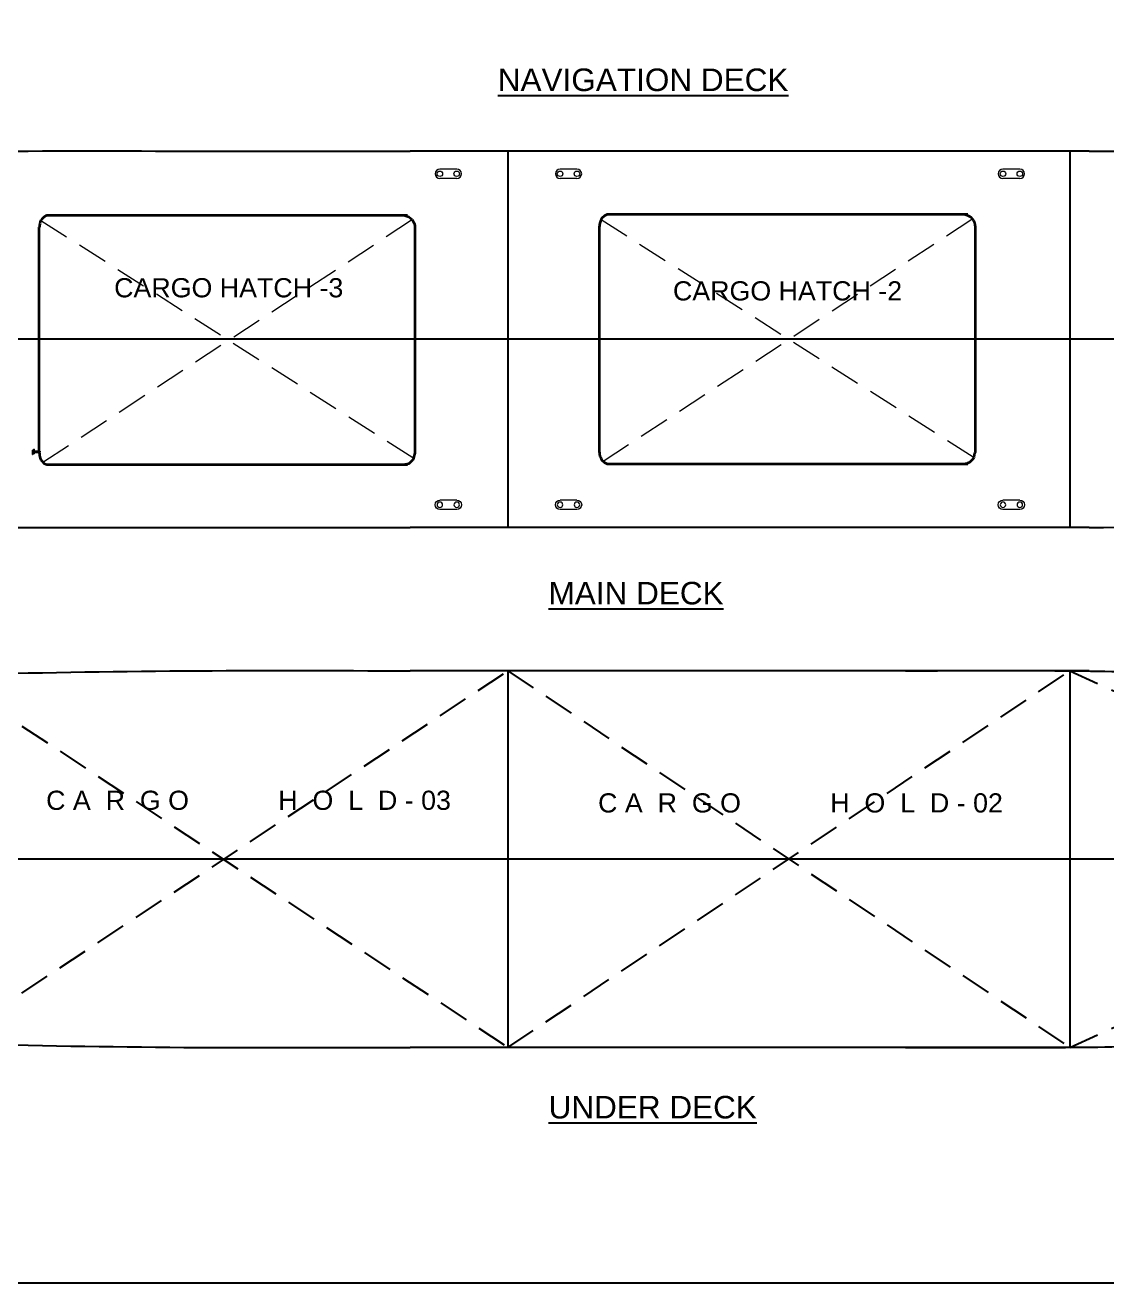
# Model space of a CAD drawing. Header units: inches. Extents: x 11 to 128, y 20 to 108.
# Drawn here: x 35.91 to 71.46, y 19.53 to 60.87 of the extents above; entities that cross this region are included whole.
import ezdxf

# ---------------------------------------------------------------- set-up
doc = ezdxf.new("R2010")
doc.units = ezdxf.units.IN
doc.header["$MEASUREMENT"] = 0
doc.linetypes.add('CENTER2', pattern=[1.125, 0.75, -0.125, 0.125, -0.125])
doc.linetypes.add('DASHEDX2', pattern=[1.5, 1, -0.5])
for name, color, linetype in [('bulkhead', 1, 'Continuous'), ('CL', 255, 'Continuous'), ('GA', 7, 'Continuous'), ('Text', 255, 'Continuous'), ('wl 2', 3, 'Continuous')]:
    doc.layers.add(name, color=color, linetype=linetype)
doc.layers.add('Hide', color=255, linetype='Continuous', lineweight=13, plot=False)
doc.layers.add('PDF_Geometry', color=7, linetype='Continuous', true_color=0x221a16)
doc.styles.get("Standard").update_dxf_attribs({"font": 'arial.ttf'})

msp = doc.modelspace()

# ---------------------------------------------------------------- linework, layer by layer
for p, q in [((41.12434684098341, 56.73596981187771), (48.56376737515463, 56.73598472069896)), ((70.88264237515482, 56.73598472069896), (48.56376737515463, 56.73598472069896)), ((70.88264237515482, 56.73598472069896), (48.56376737515463, 56.73598472069896)), ((41.12434684098341, 44.36099962951996), (48.56376737515463, 44.36098472069871)), ((70.88264237515482, 44.36098472069871), (48.56376737515463, 44.36098472069871)), ((70.88264237515482, 44.36098472069871), (48.56376737515463, 44.36098472069871)), ((70.88264237515482, 44.36098472069871), (48.56376737515463, 44.36098472069871)), ((70.88264216388295, 39.64957646015034), (48.56376716388276, 39.64957646015034)), ((70.88264216388295, 27.27457646015008), (48.56376716388276, 27.27457646015008))]:
    msp.add_line(p, q)
for points, knots in [([(18.80526737515437, 55.07005208063878), (20.03593884656926, 55.44854708187796), (22.46223456519504, 56.19475825387509), (26.23745390637312, 56.57359191621548), (29.93301471067393, 56.72104647142702), (34.92345166823959, 56.73907740275654), (38.64413033696181, 56.73721277728364), (41.12434684098341, 56.73596981187771)], [0, 0, 0, 0, 3.425966218346653, 6.754367319634442, 10.06146662839334, 13.36910727711388, 19.98250118768865, 19.98250118768865, 19.98250118768865, 19.98250118768865]), ([(70.88264237515482, 56.73598472069896), (73.37262614163076, 56.71059442550597), (77.22728134298693, 56.66663888952305), (82.04207987515491, 56.03454773773442), (86.4882848261506, 55.25008472069887), (89.30807659839812, 53.82301262085576), (92.40994797283763, 52.04348719104183), (93.33427381881948, 50.6218436870112), (93.33303331884564, 50.54848472069884)], [0, 0, 0, 0, 6.619019352516491, 9.953886297943837, 13.32604120155834, 16.95184819282616, 20.99458335555403, 21.32927055848932, 21.32927055848932, 21.32927055848932, 21.32927055848932]), ([(70.88264237515482, 44.36098472069871), (73.37262614163076, 44.38637501589169), (77.22728134298693, 44.43033055187462), (82.04207987515491, 45.06242170366325), (86.4882848261506, 45.8468847206988), (89.30807659839812, 47.27395682054191), (92.40994797283763, 49.05348225035584), (93.33427381881948, 50.47512575438647), (93.33303331884564, 50.54848472069884)], [0, 0, 0, 0, 6.619019352516491, 9.953886297943837, 13.32604120155834, 16.95184819282616, 20.99458335555403, 21.32927055848932, 21.32927055848932, 21.32927055848932, 21.32927055848932]), ([(18.80526737515437, 46.02691736075889), (20.03593884656926, 45.64842235951971), (22.46223456519504, 44.90221118752257), (26.23745390637312, 44.52337752518218), (29.93301471067393, 44.37592296997065), (34.92345166823959, 44.35789203864113), (38.64413033696181, 44.35975666411403), (41.12434684098341, 44.36099962951996)], [0, 0, 0, 0, 3.425966218346653, 6.754367319634442, 10.06146662839334, 13.36910727711388, 19.98250118768865, 19.98250118768865, 19.98250118768865, 19.98250118768865]), ([(18.80526696751351, 36.98783615518361), (20.01821568483515, 37.62348603181735), (22.35261473148019, 38.84683574547248), (26.23855538190247, 39.27212815343395), (29.9796773900575, 39.4473616830781), (34.92404942955476, 39.56586129416152), (41.12321865963446, 39.6760037097394), (46.08374568622116, 39.65838499272178), (48.56376696751887, 39.6495764945685)], [0, 0, 0, 0, 3.618814177600401, 6.96464429661121, 10.27379227982882, 13.58249604473135, 20.19678787251138, 26.80978787251621, 26.80978787251621, 26.80978787251621, 26.80978787251621]), ([(64.84131233203864, 39.64969352607388), (66.71186129666191, 39.65852143941802), (71.06579952428015, 39.67919581406062), (76.7538458277044, 39.50500588383072), (81.01384162094088, 38.51175598143723), (83.0011477071585, 37.87966622612581), (83.71680958713294, 37.63066823390415)], [37.85273738139713, 37.85273738139713, 37.85273738139713, 37.85273738139713, 42.84773888620829, 49.4755748777421, 52.86973763529527, 54.63378625243055, 54.63378625243055, 54.63378625243055, 54.63378625243055]), ([(18.80526696751351, 29.93631676511681), (20.01821568483515, 29.30066688848307), (22.35261473148019, 28.07731717482794), (26.23855538190247, 27.65202476686646), (29.9796773900575, 27.47679123722232), (34.92404942955476, 27.3582916261389), (41.12321865963446, 27.24814921056102), (46.08374568622116, 27.26576792757864), (48.56376696751887, 27.27457642573192)], [0, 0, 0, 0, 3.618814177600401, 6.96464429661121, 10.27379227982882, 13.58249604473135, 20.19678787251138, 26.80978787251621, 26.80978787251621, 26.80978787251621, 26.80978787251621]), ([(64.84131233203864, 27.27445939422654), (66.71186129666191, 27.26563148088239), (71.06579952428015, 27.2449571062398), (76.7538458277044, 27.4191470364697), (81.01384162094088, 28.41239693886319), (83.0011477071585, 29.04448669417461), (83.71680958713294, 29.29348468639627)], [37.85273738139713, 37.85273738139713, 37.85273738139713, 37.85273738139713, 42.84773888620829, 49.4755748777421, 52.86973763529527, 54.63378625243055, 54.63378625243055, 54.63378625243055, 54.63378625243055])]:
    msp.add_open_spline(points, degree=3, knots=knots)
at = {"layer": 'bulkhead', "linetype": 'ByBlock'}
for p, q in [((51.77542244393044, 56.73598472069896), (51.77542244393044, 44.36098472069871)), ((70.2506754610055, 56.73598472069896), (70.2506754610055, 44.36098472069871)), ((51.77542244393044, 39.64957646015034), (51.77542244393044, 27.27457646015008)), ((70.2506754610055, 39.6495764945685), (70.2506754610055, 27.27457646015008))]:
    msp.add_line(p, q, dxfattribs=at)
at = {"layer": 'CL', "linetype": 'CENTER2'}
for p, q in [((93.84344832830928, 50.54848472069884), (16.00024103592725, 50.54848472069884)), ((96.76168714978857, 50.5484847206989), (18.80526716388248, 50.54848472069884)), ((93.84344811703741, 33.46207646015021), (16.00024082465538, 33.46207646015021)), ((96.7616869385167, 33.46207646015027), (18.80526695261061, 33.46207646015021))]:
    msp.add_line(p, q, dxfattribs=at)
at = {"layer": 'GA', "lineweight": 9}
for p, q in [((50.09293466672315, 56.14043210903946), (49.53894019582869, 56.14043210903946)), ((50.09293466672315, 55.83430106326573), (49.53894019582869, 55.83430106326573)), ((54.04509801734238, 56.14043210903946), (53.49110354644792, 56.14043210903946)), ((54.04509801734238, 55.83430106326573), (53.49110354644792, 55.83430106326573)), ((68.6038042596027, 56.14043210903946), (68.04980978870825, 56.14043210903946)), ((68.6038042596027, 55.83430106326573), (68.04980978870825, 55.83430106326573)), ((50.09293466672315, 45.26266837813201), (49.53894019582869, 45.26266837813201)), ((54.04509801734238, 45.26266837813201), (53.49110354644792, 45.26266837813201)), ((68.6038042596027, 45.26266837813201), (68.04980978870825, 45.26266837813201)), ((50.09293466672315, 44.95653733235827), (49.53894019582869, 44.95653733235827)), ((54.04509801734238, 44.95653733235827), (53.49110354644792, 44.95653733235827)), ((68.6038042596027, 44.95653733235827), (68.04980978870825, 44.95653733235827))]:
    msp.add_line(p, q, dxfattribs=at)
for centre, major_axis, ratio, start_param, end_param in [((49.53894019582869, 55.9873665861526), (0.155990790805185, 2.83547325725405e-13), 0.9812471755336616, 1.570796326793113, 4.712388980382906), ((49.53894019582869, 55.9873665861526), (-0.09130551636621714, 1.017065923254348e-12), 0.9812471755337348, 1.570796326805626, 7.853981633985212), ((50.09293466672315, 55.9873665861526), (0.09130551636623546, 4.744147878814098e-13), 0.9812471755335376, 4.712388980379189, 10.99557428755877), ((50.09293466672315, 55.9873665861526), (-0.155990790805185, 5.566593888012771e-13), 0.9812471755336616, 1.570796326798398, 4.712388980388191), ((53.49110354644792, 55.9873665861526), (0.155990790805185, 2.83547325725405e-13), 0.9812471755336616, 1.570796326793113, 4.712388980382906), ((53.49110354644792, 55.9873665861526), (-0.09130551636621714, 1.017065923254348e-12), 0.9812471755337348, 1.570796326805626, 7.853981633985212), ((54.04509801734238, 55.9873665861526), (0.09130551636623546, 4.744147878814098e-13), 0.9812471755335376, 4.712388980379189, 10.99557428755877), ((54.04509801734238, 55.9873665861526), (-0.155990790805185, 5.566593888012771e-13), 0.9812471755336616, 1.570796326798398, 4.712388980388191), ((68.04980978870825, 55.9873665861526), (0.155990790805185, 2.83547325725405e-13), 0.9812471755336616, 1.570796326793113, 4.712388980382906), ((68.04980978870825, 55.9873665861526), (-0.09130551636621714, 1.017065923254348e-12), 0.9812471755337348, 1.570796326805626, 7.853981633985212), ((68.6038042596027, 55.9873665861526), (0.09130551636623546, 4.744147878814098e-13), 0.9812471755335376, 4.712388980379189, 10.99557428755877), ((68.6038042596027, 55.9873665861526), (-0.155990790805185, 5.566593888012771e-13), 0.9812471755336616, 1.570796326798398, 4.712388980388191)]:
    msp.add_ellipse(centre, major_axis=major_axis, ratio=ratio, start_param=start_param, end_param=end_param, dxfattribs=at)
at = {"layer": 'GA', "lineweight": 9, "extrusion": (0, 0, -1)}
for centre, major_axis, ratio, start_param, end_param in [((49.53894019582869, 45.10960285524514), (0.155990790805185, -2.83547325725405e-13), 0.9812471755336616, 1.570796326793113, 4.712388980382906), ((49.53894019582869, 45.10960285524514), (-0.09130551636621714, -1.017065923254348e-12), 0.9812471755337348, 1.570796326805626, 7.853981633985212), ((50.09293466672315, 45.10960285524514), (0.09130551636623546, -4.744147878814098e-13), 0.9812471755335376, 4.712388980379189, 10.99557428755877), ((50.09293466672315, 45.10960285524514), (-0.155990790805185, -5.566593888012771e-13), 0.9812471755336616, 1.570796326798398, 4.712388980388191), ((53.49110354644792, 45.10960285524514), (0.155990790805185, -2.83547325725405e-13), 0.9812471755336616, 1.570796326793113, 4.712388980382906), ((53.49110354644792, 45.10960285524514), (-0.09130551636621714, -1.017065923254348e-12), 0.9812471755337348, 1.570796326805626, 7.853981633985212), ((54.04509801734238, 45.10960285524514), (0.09130551636623546, -4.744147878814098e-13), 0.9812471755335376, 4.712388980379189, 10.99557428755877), ((54.04509801734238, 45.10960285524514), (-0.155990790805185, -5.566593888012771e-13), 0.9812471755336616, 1.570796326798398, 4.712388980388191), ((68.04980978870825, 45.10960285524514), (0.155990790805185, -2.83547325725405e-13), 0.9812471755336616, 1.570796326793113, 4.712388980382906), ((68.04980978870825, 45.10960285524514), (-0.09130551636621714, -1.017065923254348e-12), 0.9812471755337348, 1.570796326805626, 7.853981633985212), ((68.6038042596027, 45.10960285524514), (0.09130551636623546, -4.744147878814098e-13), 0.9812471755335376, 4.712388980379189, 10.99557428755877), ((68.6038042596027, 45.10960285524514), (-0.155990790805185, -5.566593888012771e-13), 0.9812471755336616, 1.570796326798398, 4.712388980388191)]:
    msp.add_ellipse(centre, major_axis=major_axis, ratio=ratio, start_param=start_param, end_param=end_param, dxfattribs=at)
at = {"layer": 'Hide', "linetype": 'DASHEDX2'}
for p, q in [((36.42637406233121, 54.45726820457892), (48.67757778761951, 46.64184513844685)), ((36.49238270309274, 46.50982785692417), (48.62668963845099, 54.4797699103539)), ((54.8413194039258, 54.4856225361481), (67.09252312921411, 46.67019947001603)), ((54.90732804468733, 46.53818218849335), (67.04163498004559, 54.50812424192308))]:
    msp.add_line(p, q, dxfattribs=at)
at = {"layer": 'Hide', "lineweight": 35}
for points in [[(48.47955186533601, 54.61568894240562), (45.75999586597216, 54.61568894240562), (45.3771457495569, 54.61568894240562), (36.67720689722429, 54.61568894240562), (36.62439998461535, 54.61568894240562), (36.58479480015868, 54.60248721425361), (36.5319878875496, 54.57608375794894), (36.45277751863587, 54.49687338903559), (36.42637406233121, 54.45726820457892), (36.39997060602693, 54.4044612919701), (36.38676887787453, 54.33845265120876), (36.37356714972252, 54.28564573859943), (36.37356714972252, 54.24604055414276), (36.36036542157012, 54.21963709783861), (36.36036542157012, 46.83987106073099), (36.36036542157012, 46.81346760442633), (36.37356714972252, 46.81346760442633), (36.37356714972252, 46.72105550736033), (36.38676887787453, 46.70785377920767), (36.38676887787453, 46.68145032290365), (36.39997060602693, 46.64184513844685), (36.42637406233121, 46.58903822583765), (36.45277751863587, 46.54943304138084), (36.5319878875496, 46.47022267246749), (36.58479480015868, 46.44381921616334), (36.62439998461535, 46.43061748801082), (36.67720689722429, 46.43061748801082), (45.3771457495569, 46.43061748801082), (45.75999586597216, 46.43061748801082), (48.47955186533601, 46.43061748801082)], [(66.89449720693061, 54.6440432739748), (64.17494120756676, 54.6440432739748), (63.79209109115151, 54.6440432739748), (55.09215223881889, 54.6440432739748), (55.03934532620995, 54.6440432739748), (54.99974014175327, 54.63084154582279), (54.9469332291442, 54.60443808951813), (54.86772286023047, 54.52522772060478), (54.8413194039258, 54.4856225361481), (54.81491594762152, 54.43281562353928), (54.80171421946913, 54.36680698277794), (54.78851249131711, 54.31400007016862), (54.78851249131711, 54.27439488571194), (54.77531076316472, 54.24799142940779), (54.77531076316472, 46.86822539230018), (54.77531076316472, 46.84182193599551), (54.78851249131711, 46.84182193599551), (54.78851249131711, 46.74940983892951), (54.80171421946913, 46.73620811077686), (54.80171421946913, 46.70980465447283), (54.81491594762152, 46.67019947001603), (54.8413194039258, 46.61739255740683), (54.86772286023047, 46.57778737295003), (54.9469332291442, 46.49857700403668), (54.99974014175327, 46.47217354773252), (55.03934532620995, 46.45897181958), (55.09215223881889, 46.45897181958), (63.79209109115151, 46.45897181958), (64.17494120756676, 46.45897181958), (66.89449720693061, 46.45897181958)]]:
    msp.add_lwpolyline(points, dxfattribs=at)
for points in [[(48.38713976826975, 54.61568894240562, -0.3763561225652052), (48.71718297207619, 54.21963709783861), (48.71718297207619, 46.83987106073099), (48.71718297207619, 46.80026587627432), (48.70398124392379, 46.77386241996965), (48.67757778761951, 46.64184513844685), (48.6511743313151, 46.58903822583765), (48.53235877794495, 46.47022267246749), (48.50595532164029, 46.45702094431548), (48.47955186533601, 46.44381921616334), (48.45314840903134, 46.44381921616334), (48.45314840903134, 46.43061748801082), (48.38713976827026, 46.43061748801082)], [(66.80208510986435, 54.6440432739748, -0.3763561225652052), (67.13212831367079, 54.24799142940779), (67.13212831367079, 46.86822539230018), (67.13212831367079, 46.8286202078435), (67.1189265855184, 46.80221675153884), (67.09252312921411, 46.67019947001603), (67.06611967290971, 46.61739255740683), (66.94730411953955, 46.49857700403668), (66.92090066323489, 46.48537527588466), (66.89449720693061, 46.47217354773252), (66.86809375062595, 46.47217354773252), (66.86809375062595, 46.45897181958), (66.80208510986486, 46.45897181958)]]:
    msp.add_lwpolyline(points, format="xyb", dxfattribs=at)
at = {"layer": 'PDF_Geometry', "lineweight": 20}
for points in [[(36.16233949928674, 46.84044183358685), (36.36036542157012, 46.84044183358685), (36.36036542157012, 46.8272401054342), (36.16233949928674, 46.8272401054342), (36.16233949928674, 46.76123146467337), (36.14913777113435, 46.76123146467337), (36.14913777113435, 46.90645047434755), (36.16233949928674, 46.90645047434755)], [(36.16233949928674, 46.84044183358685), (36.16233949928674, 46.90645047434755), (36.14913777113435, 46.90645047434755), (36.14913777113435, 46.84044183358685)], [(36.36036542157012, 46.8272401054342), (36.36036542157012, 46.84044183358685), (36.14913777113435, 46.84044183358685), (36.14913777113435, 46.8272401054342)], [(36.16233949928674, 46.76123146467337), (36.16233949928674, 46.8272401054342), (36.14913777113435, 46.8272401054342), (36.14913777113435, 46.76123146467337)], [(36.20090693938825, 46.86577333907747), (36.39893286167163, 46.86577333907747), (36.39893286167163, 46.85257161092482), (36.20090693938825, 46.85257161092482), (36.20090693938825, 46.78656297016399), (36.18770521123585, 46.78656297016399), (36.18770521123585, 46.93178197983817), (36.20090693938825, 46.93178197983817)], [(36.20090693938825, 46.86577333907747), (36.20090693938825, 46.93178197983817), (36.18770521123585, 46.93178197983817), (36.18770521123585, 46.86577333907747)], [(36.39893286167163, 46.85257161092482), (36.39893286167163, 46.86577333907747), (36.18770521123585, 46.86577333907747), (36.18770521123585, 46.85257161092482)], [(36.20090693938825, 46.78656297016399), (36.20090693938825, 46.85257161092482), (36.18770521123585, 46.85257161092482), (36.18770521123585, 46.78656297016399)]]:
    msp.add_lwpolyline(points, close=True, dxfattribs=at)
at = {"layer": 'Text', "color": 2, "true_color": 0xffff00}
msp.add_lwpolyline([(10.50722803916892, 19.53408883592809), (127.9121126593976, 19.53408883592809), (127.9121126593976, 107.6864698602388), (10.50722803916892, 107.6864698602388)], close=True, dxfattribs=at)
at = {"layer": 'wl 2', "linetype": 'DASHEDX2'}
for p, q in [((33.30005046100553, 27.39906740235523), (51.77542244393044, 39.64957646015034)), ((33.30005046100553, 39.4889757239094), (51.77542244393044, 27.27457646015008)), ((51.77542244393044, 27.27457646015008), (70.2506754610055, 39.64957646015034)), ((51.77542244393044, 39.64957646015034), (70.2506754610055, 27.27457646015008)), ((70.2506754610055, 39.64957646015034), (88.72598796100552, 31.25950635568136)), ((70.2506754610055, 27.27457646015008), (88.72598796100552, 35.66464656461906))]:
    msp.add_line(p, q, dxfattribs=at)

# ---------------------------------------------------------------- texts
at = {"layer": 'Text'}
for s, height, p in [('%%UNAVIGATION DECK', 0.7414875000000001, (51.44353671806603, 58.70650258730937)), ('CARGO HATCH -3', 0.6302643750000001, (38.8320257409822, 51.92644420684251)), ('CARGO HATCH -2', 0.6302643750000001, (57.20195381138512, 51.82435558356215)), ('%%UMAIN DECK', 0.7414875000000001, (53.1126085950043, 41.83333118798729)), ('C A  R  G O            H  O  L  D - 03', 0.6302643750000001, (36.5958599215613, 35.08033487421207)), ('C A  R  G O            H  O  L  D - 02', 0.6302643750000001, (54.74048160425545, 34.99421720854448)), ('%%UUNDER DECK', 0.7414875000000001, (53.1126085950043, 24.93726549909848))]:
    msp.add_text(s, height=height, dxfattribs=at).set_placement(p)

doc.saveas('drawing.dxf')
